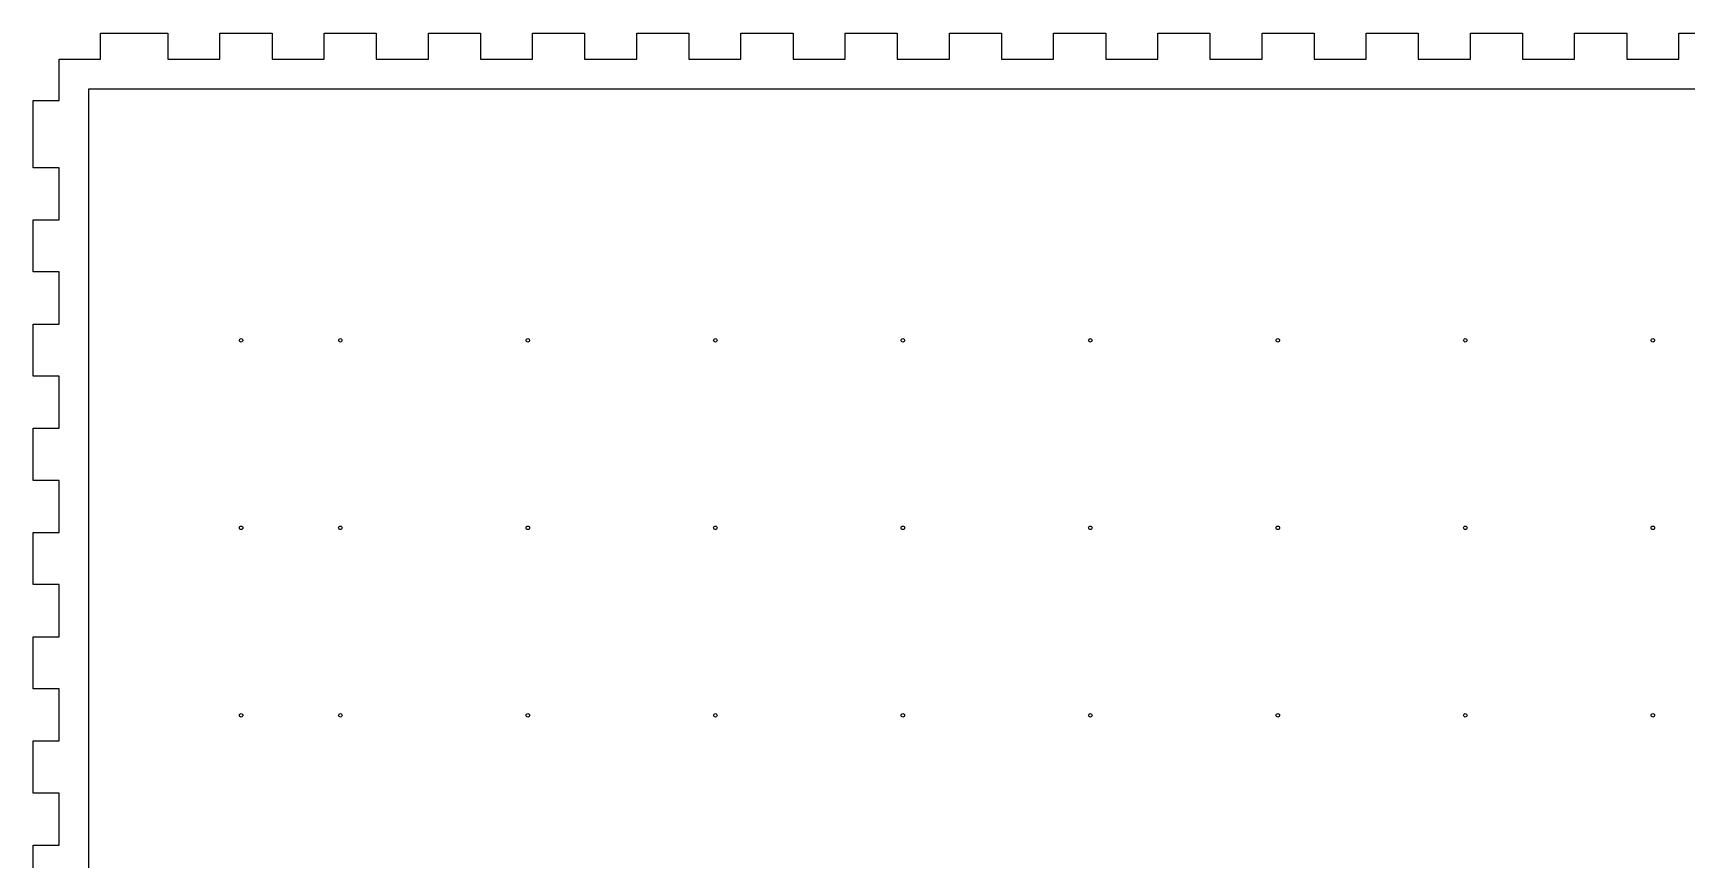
# Model space of a CAD drawing. Extents: x -1244 to 2756, y -1638 to 1362.
# Drawn here: x 685.1 to 1066, y -85.3 to 105.1 of the extents above; entities that cross this region are included whole.
import ezdxf

# ---------------------------------------------------------------- set-up
doc = ezdxf.new("R2010")
doc.units = 0
doc.layers.add('Layer_1', color=7, linetype='CONTINUOUS')

msp = doc.modelspace()

# ---------------------------------------------------------------- linework, layer by layer
at = {"layer": 'Layer_1', "color": 7}
msp.add_lwpolyline([(685.13864, -93.896235), (685.13864, -81.896231), (691.138628, -81.896231), (691.138628, -69.896227), (685.13864, -69.896227), (685.13864, -57.896222), (691.138628, -57.896222), (691.138628, -45.89619), (685.13864, -45.89619), (685.13864, -33.896186), (691.138628, -33.896186), (691.138628, -21.896182), (685.13864, -21.896182), (685.13864, -9.896177), (691.138628, -9.896177), (691.138628, 2.103827), (685.13864, 2.103827), (685.13864, 14.103859), (691.138628, 14.103859), (691.138628, 26.103858), (685.13864, 26.103858), (685.13864, 38.103862), (691.138628, 38.103862), (691.138628, 50.103866), (685.13864, 50.103866), (685.13864, 62.103868), (691.138628, 62.103868), (691.138628, 74.1039), (685.13864, 74.1039), (685.13864, 89.618898), (691.138628, 89.618898), (691.138628, 99.133907), (700.653638, 99.133907), (700.653638, 105.133923), (716.168663, 105.133923), (716.168663, 99.133907), (728.168668, 99.133907), (728.168668, 105.133923), (728.168668, 105.133923), (740.168672, 105.133923), (740.168672, 99.133907), (752.168704, 99.133907), (752.168704, 105.133923), (764.168708, 105.133923), (764.168708, 99.133907), (776.168713, 99.133907), (776.168713, 105.133923), (788.168717, 105.133923), (788.168717, 99.133907), (800.168721, 99.133907), (800.168721, 105.133923), (812.168754, 105.133923), (812.168754, 99.133907), (824.168758, 99.133907), (824.168758, 105.133923), (836.168762, 105.133923), (836.168762, 99.133907), (848.168766, 99.133907), (848.168766, 105.133923), (860.16877, 105.133923), (860.16877, 99.133907), (872.168803, 99.133907), (872.168803, 105.133923), (884.168807, 105.133923), (884.168807, 99.133907), (896.168811, 99.133907), (896.168811, 105.133923), (908.168816, 105.133923), (908.168816, 99.133907), (920.16882, 99.133907), (920.16882, 105.133923), (932.168852, 105.133923), (932.168852, 99.133907), (944.168856, 99.133907), (944.168856, 105.133923), (956.168861, 105.133923), (956.168861, 99.133907), (968.168865, 99.133907), (968.168865, 105.133923), (980.168869, 105.133923), (980.168869, 99.133907), (992.168902, 99.133907), (992.168902, 105.133923), (1004.168906, 105.133923), (1004.168906, 99.133907), (1016.16891, 99.133907), (1016.16891, 105.133923), (1028.168914, 105.133923), (1028.168914, 99.133907), (1040.168918, 99.133907), (1040.168918, 105.133923), (1052.168951, 105.133923), (1052.168951, 99.133907), (1064.168955, 99.133907), (1064.168955, 105.133923), (1076.168959, 105.133923)], dxfattribs=at)
for points in [[(698.002527, 92.270025), (1418.335351, 92.270025), (1418.335351, -628.062779), (698.002527, -628.062779), (698.002527, 92.270025)], [(733.446364, 34.363627), (733.446364, 34.363627)], [(756.306364, 34.363627), (756.306364, 34.363627)], [(756.306364, 34.363627), (756.306364, 34.363627)], [(799.486364, 34.363627), (799.486364, 34.363627)], [(842.666364, 34.363627), (842.666364, 34.363627)], [(885.846364, 34.363627), (885.846364, 34.363627)], [(929.026364, 34.363627), (929.026364, 34.363627)], [(972.206364, 34.363627), (972.206364, 34.363627)], [(1015.386364, 34.363627), (1015.386364, 34.363627)], [(1058.56628, 34.363627), (1058.56628, 34.363627)], [(733.446364, -8.816367), (733.446364, -8.816367)], [(756.306364, -8.816367), (756.306364, -8.816367)], [(756.306364, -8.816367), (756.306364, -8.816367)], [(799.486364, -8.816367), (799.486364, -8.816367)], [(842.666364, -8.816367), (842.666364, -8.816367)], [(885.846364, -8.816367), (885.846364, -8.816367)], [(929.026364, -8.816367), (929.026364, -8.816367)], [(972.206364, -8.816367), (972.206364, -8.816367)], [(1015.386364, -8.816367), (1015.386364, -8.816367)], [(1058.56628, -8.816367), (1058.56628, -8.816367)], [(733.446364, -51.996367), (733.446364, -51.996367)], [(756.306364, -51.996367), (756.306364, -51.996367)], [(756.306364, -51.996367), (756.306364, -51.996367)], [(799.486364, -51.996367), (799.486364, -51.996367)], [(842.666364, -51.996367), (842.666364, -51.996367)], [(885.846364, -51.996367), (885.846364, -51.996367)], [(929.026364, -51.996367), (929.026364, -51.996367)], [(972.206364, -51.996367), (972.206364, -51.996367)], [(1015.386364, -51.996367), (1015.386364, -51.996367)], [(1058.56628, -51.996367), (1058.56628, -51.996367)]]:
    msp.add_lwpolyline(points, close=True, dxfattribs=at)
for points in [[(732.651514, 34.363627), (732.651513, 34.469031), (732.693385, 34.570118), (732.767916, 34.64465)], [(732.767916, 34.082605), (732.693385, 34.157137), (732.651513, 34.258224), (732.651514, 34.363627)], [(732.767916, 34.64465), (732.842448, 34.719182), (732.943535, 34.761053), (733.048939, 34.761053)], [(733.048939, 34.761053), (733.154343, 34.761053), (733.25543, 34.719182), (733.329961, 34.64465)], [(733.329961, 34.64465), (733.404493, 34.570118), (733.446365, 34.469031), (733.446364, 34.363627)], [(733.446364, 34.363627), (733.446365, 34.258224), (733.404493, 34.157137), (733.329961, 34.082605)], [(755.511514, 34.363627), (755.511513, 34.469031), (755.553385, 34.570118), (755.627916, 34.64465)], [(755.511514, 34.363627), (755.511513, 34.469031), (755.553385, 34.570118), (755.627916, 34.64465)], [(755.627916, 34.082605), (755.553385, 34.157137), (755.511513, 34.258224), (755.511514, 34.363627)], [(755.627916, 34.082605), (755.553385, 34.157137), (755.511513, 34.258224), (755.511514, 34.363627)], [(755.627916, 34.64465), (755.702448, 34.719182), (755.803535, 34.761053), (755.908939, 34.761053)], [(755.627916, 34.64465), (755.702448, 34.719182), (755.803535, 34.761053), (755.908939, 34.761053)], [(755.908939, 34.761053), (756.014343, 34.761053), (756.11543, 34.719182), (756.189961, 34.64465)], [(755.908939, 34.761053), (756.014343, 34.761053), (756.11543, 34.719182), (756.189961, 34.64465)], [(756.189961, 34.64465), (756.264493, 34.570118), (756.306365, 34.469031), (756.306364, 34.363627)], [(756.189961, 34.64465), (756.264493, 34.570118), (756.306365, 34.469031), (756.306364, 34.363627)], [(756.306364, 34.363627), (756.306365, 34.258224), (756.264493, 34.157137), (756.189961, 34.082605)], [(756.306364, 34.363627), (756.306365, 34.258224), (756.264493, 34.157137), (756.189961, 34.082605)], [(798.691514, 34.363627), (798.691513, 34.469031), (798.733385, 34.570118), (798.807916, 34.64465)], [(798.807916, 34.082605), (798.733385, 34.157137), (798.691513, 34.258224), (798.691514, 34.363627)], [(798.807916, 34.64465), (798.882448, 34.719182), (798.983535, 34.761053), (799.088939, 34.761053)], [(799.088939, 34.761053), (799.194343, 34.761053), (799.29543, 34.719182), (799.369961, 34.64465)], [(799.369961, 34.64465), (799.444493, 34.570118), (799.486365, 34.469031), (799.486364, 34.363627)], [(799.486364, 34.363627), (799.486365, 34.258224), (799.444493, 34.157137), (799.369961, 34.082605)], [(841.871514, 34.363627), (841.871513, 34.469031), (841.913385, 34.570118), (841.987916, 34.64465)], [(841.987916, 34.082605), (841.913385, 34.157137), (841.871513, 34.258224), (841.871514, 34.363627)], [(841.987916, 34.64465), (842.062448, 34.719182), (842.163535, 34.761053), (842.268939, 34.761053)], [(842.268939, 34.761053), (842.374343, 34.761053), (842.47543, 34.719182), (842.549961, 34.64465)], [(842.549961, 34.64465), (842.624493, 34.570118), (842.666365, 34.469031), (842.666364, 34.363627)], [(842.666364, 34.363627), (842.666365, 34.258224), (842.624493, 34.157137), (842.549961, 34.082605)], [(885.051514, 34.363627), (885.051513, 34.469031), (885.093385, 34.570118), (885.167916, 34.64465)], [(885.167916, 34.082605), (885.093385, 34.157137), (885.051513, 34.258224), (885.051514, 34.363627)], [(885.167916, 34.64465), (885.242448, 34.719182), (885.343535, 34.761053), (885.448939, 34.761053)], [(885.448939, 34.761053), (885.554343, 34.761053), (885.65543, 34.719182), (885.729961, 34.64465)], [(885.729961, 34.64465), (885.804493, 34.570118), (885.846365, 34.469031), (885.846364, 34.363627)], [(885.846364, 34.363627), (885.846365, 34.258224), (885.804493, 34.157137), (885.729961, 34.082605)], [(928.231514, 34.363627), (928.231513, 34.469031), (928.273385, 34.570118), (928.347916, 34.64465)], [(928.347916, 34.082605), (928.273385, 34.157137), (928.231513, 34.258224), (928.231514, 34.363627)], [(928.347916, 34.64465), (928.422448, 34.719182), (928.523535, 34.761053), (928.628939, 34.761053)], [(928.628939, 34.761053), (928.734343, 34.761053), (928.83543, 34.719182), (928.909961, 34.64465)], [(928.909961, 34.64465), (928.984493, 34.570118), (929.026365, 34.469031), (929.026364, 34.363627)], [(929.026364, 34.363627), (929.026365, 34.258224), (928.984493, 34.157137), (928.909961, 34.082605)], [(971.411514, 34.363627), (971.411513, 34.469031), (971.453385, 34.570118), (971.527916, 34.64465)], [(971.527916, 34.082605), (971.453385, 34.157137), (971.411513, 34.258224), (971.411514, 34.363627)], [(971.527916, 34.64465), (971.602448, 34.719182), (971.703535, 34.761053), (971.808939, 34.761053)], [(971.808939, 34.761053), (971.914343, 34.761053), (972.01543, 34.719182), (972.089961, 34.64465)], [(972.089961, 34.64465), (972.164493, 34.570118), (972.206365, 34.469031), (972.206364, 34.363627)], [(972.206364, 34.363627), (972.206365, 34.258224), (972.164493, 34.157137), (972.089961, 34.082605)], [(1014.591514, 34.363627), (1014.591513, 34.469031), (1014.633385, 34.570118), (1014.707916, 34.64465)], [(1014.707916, 34.082605), (1014.633385, 34.157137), (1014.591513, 34.258224), (1014.591514, 34.363627)], [(1014.707916, 34.64465), (1014.782448, 34.719182), (1014.883535, 34.761053), (1014.988939, 34.761053)], [(1014.988939, 34.761053), (1015.094343, 34.761053), (1015.19543, 34.719182), (1015.269961, 34.64465)], [(1015.269961, 34.64465), (1015.344493, 34.570118), (1015.386365, 34.469031), (1015.386364, 34.363627)], [(1015.386364, 34.363627), (1015.386365, 34.258224), (1015.344493, 34.157137), (1015.269961, 34.082605)], [(1057.771429, 34.363627), (1057.771429, 34.469031), (1057.8133, 34.570118), (1057.887832, 34.64465)], [(1057.887832, 34.082605), (1057.8133, 34.157137), (1057.771429, 34.258224), (1057.771429, 34.363627)], [(1057.887832, 34.64465), (1057.962364, 34.719182), (1058.06345, 34.761053), (1058.168854, 34.761053)], [(1058.168854, 34.761053), (1058.274258, 34.761053), (1058.375345, 34.719182), (1058.449877, 34.64465)], [(1058.449877, 34.64465), (1058.524408, 34.570118), (1058.56628, 34.469031), (1058.56628, 34.363627)], [(1058.56628, 34.363627), (1058.56628, 34.258224), (1058.524408, 34.157137), (1058.449877, 34.082605)], [(733.048939, 33.966202), (732.943535, 33.966202), (732.842448, 34.008073), (732.767916, 34.082605)], [(733.329961, 34.082605), (733.25543, 34.008073), (733.154343, 33.966202), (733.048939, 33.966202)], [(755.908939, 33.966202), (755.803535, 33.966202), (755.702448, 34.008073), (755.627916, 34.082605)], [(755.908939, 33.966202), (755.803535, 33.966202), (755.702448, 34.008073), (755.627916, 34.082605)], [(756.189961, 34.082605), (756.11543, 34.008073), (756.014343, 33.966202), (755.908939, 33.966202)], [(756.189961, 34.082605), (756.11543, 34.008073), (756.014343, 33.966202), (755.908939, 33.966202)], [(799.088939, 33.966202), (798.983535, 33.966202), (798.882448, 34.008073), (798.807916, 34.082605)], [(799.369961, 34.082605), (799.29543, 34.008073), (799.194343, 33.966202), (799.088939, 33.966202)], [(842.268939, 33.966202), (842.163535, 33.966202), (842.062448, 34.008073), (841.987916, 34.082605)], [(842.549961, 34.082605), (842.47543, 34.008073), (842.374343, 33.966202), (842.268939, 33.966202)], [(885.448939, 33.966202), (885.343535, 33.966202), (885.242448, 34.008073), (885.167916, 34.082605)], [(885.729961, 34.082605), (885.65543, 34.008073), (885.554343, 33.966202), (885.448939, 33.966202)], [(928.628939, 33.966202), (928.523535, 33.966202), (928.422448, 34.008073), (928.347916, 34.082605)], [(928.909961, 34.082605), (928.83543, 34.008073), (928.734343, 33.966202), (928.628939, 33.966202)], [(971.808939, 33.966202), (971.703535, 33.966202), (971.602448, 34.008073), (971.527916, 34.082605)], [(972.089961, 34.082605), (972.01543, 34.008073), (971.914343, 33.966202), (971.808939, 33.966202)], [(1014.988939, 33.966202), (1014.883535, 33.966202), (1014.782448, 34.008073), (1014.707916, 34.082605)], [(1015.269961, 34.082605), (1015.19543, 34.008073), (1015.094343, 33.966202), (1014.988939, 33.966202)], [(1058.168854, 33.966202), (1058.06345, 33.966202), (1057.962364, 34.008073), (1057.887832, 34.082605)], [(1058.449877, 34.082605), (1058.375345, 34.008073), (1058.274258, 33.966202), (1058.168854, 33.966202)], [(732.651514, -8.816367), (732.651513, -8.710963), (732.693385, -8.609876), (732.767916, -8.535344)], [(732.767916, -9.097389), (732.693385, -9.022858), (732.651513, -8.921771), (732.651514, -8.816367)], [(732.767916, -8.535344), (732.842448, -8.460813), (732.943535, -8.418941), (733.048939, -8.418942)], [(733.048939, -9.213792), (732.943535, -9.213793), (732.842448, -9.171921), (732.767916, -9.097389)], [(733.048939, -8.418942), (733.154343, -8.418941), (733.25543, -8.460813), (733.329961, -8.535344)], [(733.329961, -9.097389), (733.25543, -9.171921), (733.154343, -9.213793), (733.048939, -9.213792)], [(733.329961, -8.535344), (733.404493, -8.609876), (733.446365, -8.710963), (733.446364, -8.816367)], [(733.446364, -8.816367), (733.446365, -8.921771), (733.404493, -9.022858), (733.329961, -9.097389)], [(755.511514, -8.816367), (755.511513, -8.710963), (755.553385, -8.609876), (755.627916, -8.535344)], [(755.511514, -8.816367), (755.511513, -8.710963), (755.553385, -8.609876), (755.627916, -8.535344)], [(755.627916, -9.097389), (755.553385, -9.022858), (755.511513, -8.921771), (755.511514, -8.816367)], [(755.627916, -9.097389), (755.553385, -9.022858), (755.511513, -8.921771), (755.511514, -8.816367)], [(755.627916, -8.535344), (755.702448, -8.460813), (755.803535, -8.418941), (755.908939, -8.418942)], [(755.627916, -8.535344), (755.702448, -8.460813), (755.803535, -8.418941), (755.908939, -8.418942)], [(755.908939, -9.213792), (755.803535, -9.213793), (755.702448, -9.171921), (755.627916, -9.097389)], [(755.908939, -9.213792), (755.803535, -9.213793), (755.702448, -9.171921), (755.627916, -9.097389)], [(755.908939, -8.418942), (756.014343, -8.418941), (756.11543, -8.460813), (756.189961, -8.535344)], [(755.908939, -8.418942), (756.014343, -8.418941), (756.11543, -8.460813), (756.189961, -8.535344)], [(756.189961, -9.097389), (756.11543, -9.171921), (756.014343, -9.213793), (755.908939, -9.213792)], [(756.189961, -9.097389), (756.11543, -9.171921), (756.014343, -9.213793), (755.908939, -9.213792)], [(756.189961, -8.535344), (756.264493, -8.609876), (756.306365, -8.710963), (756.306364, -8.816367)], [(756.189961, -8.535344), (756.264493, -8.609876), (756.306365, -8.710963), (756.306364, -8.816367)], [(756.306364, -8.816367), (756.306365, -8.921771), (756.264493, -9.022858), (756.189961, -9.097389)], [(756.306364, -8.816367), (756.306365, -8.921771), (756.264493, -9.022858), (756.189961, -9.097389)], [(798.691514, -8.816367), (798.691513, -8.710963), (798.733385, -8.609876), (798.807916, -8.535344)], [(798.807916, -9.097389), (798.733385, -9.022858), (798.691513, -8.921771), (798.691514, -8.816367)], [(798.807916, -8.535344), (798.882448, -8.460813), (798.983535, -8.418941), (799.088939, -8.418942)], [(799.088939, -9.213792), (798.983535, -9.213793), (798.882448, -9.171921), (798.807916, -9.097389)], [(799.088939, -8.418942), (799.194343, -8.418941), (799.29543, -8.460813), (799.369961, -8.535344)], [(799.369961, -9.097389), (799.29543, -9.171921), (799.194343, -9.213793), (799.088939, -9.213792)], [(799.369961, -8.535344), (799.444493, -8.609876), (799.486365, -8.710963), (799.486364, -8.816367)], [(799.486364, -8.816367), (799.486365, -8.921771), (799.444493, -9.022858), (799.369961, -9.097389)], [(841.871514, -8.816367), (841.871513, -8.710963), (841.913385, -8.609876), (841.987916, -8.535344)], [(841.987916, -9.097389), (841.913385, -9.022858), (841.871513, -8.921771), (841.871514, -8.816367)], [(841.987916, -8.535344), (842.062448, -8.460813), (842.163535, -8.418941), (842.268939, -8.418942)], [(842.268939, -9.213792), (842.163535, -9.213793), (842.062448, -9.171921), (841.987916, -9.097389)], [(842.268939, -8.418942), (842.374343, -8.418941), (842.47543, -8.460813), (842.549961, -8.535344)], [(842.549961, -9.097389), (842.47543, -9.171921), (842.374343, -9.213793), (842.268939, -9.213792)], [(842.549961, -8.535344), (842.624493, -8.609876), (842.666365, -8.710963), (842.666364, -8.816367)], [(842.666364, -8.816367), (842.666365, -8.921771), (842.624493, -9.022858), (842.549961, -9.097389)], [(885.051514, -8.816367), (885.051513, -8.710963), (885.093385, -8.609876), (885.167916, -8.535344)], [(885.167916, -9.097389), (885.093385, -9.022858), (885.051513, -8.921771), (885.051514, -8.816367)], [(885.167916, -8.535344), (885.242448, -8.460813), (885.343535, -8.418941), (885.448939, -8.418942)], [(885.448939, -9.213792), (885.343535, -9.213793), (885.242448, -9.171921), (885.167916, -9.097389)], [(885.448939, -8.418942), (885.554343, -8.418941), (885.65543, -8.460813), (885.729961, -8.535344)], [(885.729961, -9.097389), (885.65543, -9.171921), (885.554343, -9.213793), (885.448939, -9.213792)], [(885.729961, -8.535344), (885.804493, -8.609876), (885.846365, -8.710963), (885.846364, -8.816367)], [(885.846364, -8.816367), (885.846365, -8.921771), (885.804493, -9.022858), (885.729961, -9.097389)], [(928.231514, -8.816367), (928.231513, -8.710963), (928.273385, -8.609876), (928.347916, -8.535344)], [(928.347916, -9.097389), (928.273385, -9.022858), (928.231513, -8.921771), (928.231514, -8.816367)], [(928.347916, -8.535344), (928.422448, -8.460813), (928.523535, -8.418941), (928.628939, -8.418942)], [(928.628939, -9.213792), (928.523535, -9.213793), (928.422448, -9.171921), (928.347916, -9.097389)], [(928.628939, -8.418942), (928.734343, -8.418941), (928.83543, -8.460813), (928.909961, -8.535344)], [(928.909961, -9.097389), (928.83543, -9.171921), (928.734343, -9.213793), (928.628939, -9.213792)], [(928.909961, -8.535344), (928.984493, -8.609876), (929.026365, -8.710963), (929.026364, -8.816367)], [(929.026364, -8.816367), (929.026365, -8.921771), (928.984493, -9.022858), (928.909961, -9.097389)], [(971.411514, -8.816367), (971.411513, -8.710963), (971.453385, -8.609876), (971.527916, -8.535344)], [(971.527916, -9.097389), (971.453385, -9.022858), (971.411513, -8.921771), (971.411514, -8.816367)], [(971.527916, -8.535344), (971.602448, -8.460813), (971.703535, -8.418941), (971.808939, -8.418942)], [(971.808939, -9.213792), (971.703535, -9.213793), (971.602448, -9.171921), (971.527916, -9.097389)], [(971.808939, -8.418942), (971.914343, -8.418941), (972.01543, -8.460813), (972.089961, -8.535344)], [(972.089961, -9.097389), (972.01543, -9.171921), (971.914343, -9.213793), (971.808939, -9.213792)], [(972.089961, -8.535344), (972.164493, -8.609876), (972.206365, -8.710963), (972.206364, -8.816367)], [(972.206364, -8.816367), (972.206365, -8.921771), (972.164493, -9.022858), (972.089961, -9.097389)], [(1014.591514, -8.816367), (1014.591513, -8.710963), (1014.633385, -8.609876), (1014.707916, -8.535344)], [(1014.707916, -9.097389), (1014.633385, -9.022858), (1014.591513, -8.921771), (1014.591514, -8.816367)], [(1014.707916, -8.535344), (1014.782448, -8.460813), (1014.883535, -8.418941), (1014.988939, -8.418942)], [(1014.988939, -9.213792), (1014.883535, -9.213793), (1014.782448, -9.171921), (1014.707916, -9.097389)], [(1014.988939, -8.418942), (1015.094343, -8.418941), (1015.19543, -8.460813), (1015.269961, -8.535344)], [(1015.269961, -9.097389), (1015.19543, -9.171921), (1015.094343, -9.213793), (1014.988939, -9.213792)], [(1015.269961, -8.535344), (1015.344493, -8.609876), (1015.386365, -8.710963), (1015.386364, -8.816367)], [(1015.386364, -8.816367), (1015.386365, -8.921771), (1015.344493, -9.022858), (1015.269961, -9.097389)], [(1057.771429, -8.816367), (1057.771429, -8.710963), (1057.8133, -8.609876), (1057.887832, -8.535344)], [(1057.887832, -9.097389), (1057.8133, -9.022858), (1057.771429, -8.921771), (1057.771429, -8.816367)], [(1057.887832, -8.535344), (1057.962364, -8.460813), (1058.06345, -8.418941), (1058.168854, -8.418942)], [(1058.168854, -9.213792), (1058.06345, -9.213793), (1057.962364, -9.171921), (1057.887832, -9.097389)], [(1058.168854, -8.418942), (1058.274258, -8.418941), (1058.375345, -8.460813), (1058.449877, -8.535344)], [(1058.449877, -9.097389), (1058.375345, -9.171921), (1058.274258, -9.213793), (1058.168854, -9.213792)], [(1058.449877, -8.535344), (1058.524408, -8.609876), (1058.56628, -8.710963), (1058.56628, -8.816367)], [(1058.56628, -8.816367), (1058.56628, -8.921771), (1058.524408, -9.022858), (1058.449877, -9.097389)], [(732.651514, -51.996367), (732.651513, -51.890963), (732.693385, -51.789876), (732.767916, -51.715344)], [(732.767916, -52.277389), (732.693385, -52.202858), (732.651513, -52.101771), (732.651514, -51.996367)], [(732.767916, -51.715344), (732.842448, -51.640813), (732.943535, -51.598941), (733.048939, -51.598942)], [(733.048939, -52.393792), (732.943535, -52.393793), (732.842448, -52.351921), (732.767916, -52.277389)], [(733.048939, -51.598942), (733.154343, -51.598941), (733.25543, -51.640813), (733.329961, -51.715344)], [(733.329961, -52.277389), (733.25543, -52.351921), (733.154343, -52.393793), (733.048939, -52.393792)], [(733.329961, -51.715344), (733.404493, -51.789876), (733.446365, -51.890963), (733.446364, -51.996367)], [(733.446364, -51.996367), (733.446365, -52.101771), (733.404493, -52.202858), (733.329961, -52.277389)], [(755.511514, -51.996367), (755.511513, -51.890963), (755.553385, -51.789876), (755.627916, -51.715344)], [(755.511514, -51.996367), (755.511513, -51.890963), (755.553385, -51.789876), (755.627916, -51.715344)], [(755.627916, -52.277389), (755.553385, -52.202858), (755.511513, -52.101771), (755.511514, -51.996367)], [(755.627916, -52.277389), (755.553385, -52.202858), (755.511513, -52.101771), (755.511514, -51.996367)], [(755.627916, -51.715344), (755.702448, -51.640813), (755.803535, -51.598941), (755.908939, -51.598942)], [(755.627916, -51.715344), (755.702448, -51.640813), (755.803535, -51.598941), (755.908939, -51.598942)], [(755.908939, -52.393792), (755.803535, -52.393793), (755.702448, -52.351921), (755.627916, -52.277389)], [(755.908939, -52.393792), (755.803535, -52.393793), (755.702448, -52.351921), (755.627916, -52.277389)], [(755.908939, -51.598942), (756.014343, -51.598941), (756.11543, -51.640813), (756.189961, -51.715344)], [(755.908939, -51.598942), (756.014343, -51.598941), (756.11543, -51.640813), (756.189961, -51.715344)], [(756.189961, -52.277389), (756.11543, -52.351921), (756.014343, -52.393793), (755.908939, -52.393792)], [(756.189961, -52.277389), (756.11543, -52.351921), (756.014343, -52.393793), (755.908939, -52.393792)], [(756.189961, -51.715344), (756.264493, -51.789876), (756.306365, -51.890963), (756.306364, -51.996367)], [(756.189961, -51.715344), (756.264493, -51.789876), (756.306365, -51.890963), (756.306364, -51.996367)], [(756.306364, -51.996367), (756.306365, -52.101771), (756.264493, -52.202858), (756.189961, -52.277389)], [(756.306364, -51.996367), (756.306365, -52.101771), (756.264493, -52.202858), (756.189961, -52.277389)], [(798.691514, -51.996367), (798.691513, -51.890963), (798.733385, -51.789876), (798.807916, -51.715344)], [(798.807916, -52.277389), (798.733385, -52.202858), (798.691513, -52.101771), (798.691514, -51.996367)], [(798.807916, -51.715344), (798.882448, -51.640813), (798.983535, -51.598941), (799.088939, -51.598942)], [(799.088939, -52.393792), (798.983535, -52.393793), (798.882448, -52.351921), (798.807916, -52.277389)], [(799.088939, -51.598942), (799.194343, -51.598941), (799.29543, -51.640813), (799.369961, -51.715344)], [(799.369961, -52.277389), (799.29543, -52.351921), (799.194343, -52.393793), (799.088939, -52.393792)], [(799.369961, -51.715344), (799.444493, -51.789876), (799.486365, -51.890963), (799.486364, -51.996367)], [(799.486364, -51.996367), (799.486365, -52.101771), (799.444493, -52.202858), (799.369961, -52.277389)], [(841.871514, -51.996367), (841.871513, -51.890963), (841.913385, -51.789876), (841.987916, -51.715344)], [(841.987916, -52.277389), (841.913385, -52.202858), (841.871513, -52.101771), (841.871514, -51.996367)], [(841.987916, -51.715344), (842.062448, -51.640813), (842.163535, -51.598941), (842.268939, -51.598942)], [(842.268939, -52.393792), (842.163535, -52.393793), (842.062448, -52.351921), (841.987916, -52.277389)], [(842.268939, -51.598942), (842.374343, -51.598941), (842.47543, -51.640813), (842.549961, -51.715344)], [(842.549961, -52.277389), (842.47543, -52.351921), (842.374343, -52.393793), (842.268939, -52.393792)], [(842.549961, -51.715344), (842.624493, -51.789876), (842.666365, -51.890963), (842.666364, -51.996367)], [(842.666364, -51.996367), (842.666365, -52.101771), (842.624493, -52.202858), (842.549961, -52.277389)], [(885.051514, -51.996367), (885.051513, -51.890963), (885.093385, -51.789876), (885.167916, -51.715344)], [(885.167916, -52.277389), (885.093385, -52.202858), (885.051513, -52.101771), (885.051514, -51.996367)], [(885.167916, -51.715344), (885.242448, -51.640813), (885.343535, -51.598941), (885.448939, -51.598942)], [(885.448939, -52.393792), (885.343535, -52.393793), (885.242448, -52.351921), (885.167916, -52.277389)], [(885.448939, -51.598942), (885.554343, -51.598941), (885.65543, -51.640813), (885.729961, -51.715344)], [(885.729961, -52.277389), (885.65543, -52.351921), (885.554343, -52.393793), (885.448939, -52.393792)], [(885.729961, -51.715344), (885.804493, -51.789876), (885.846365, -51.890963), (885.846364, -51.996367)], [(885.846364, -51.996367), (885.846365, -52.101771), (885.804493, -52.202858), (885.729961, -52.277389)], [(928.231514, -51.996367), (928.231513, -51.890963), (928.273385, -51.789876), (928.347916, -51.715344)], [(928.347916, -52.277389), (928.273385, -52.202858), (928.231513, -52.101771), (928.231514, -51.996367)], [(928.347916, -51.715344), (928.422448, -51.640813), (928.523535, -51.598941), (928.628939, -51.598942)], [(928.628939, -52.393792), (928.523535, -52.393793), (928.422448, -52.351921), (928.347916, -52.277389)], [(928.628939, -51.598942), (928.734343, -51.598941), (928.83543, -51.640813), (928.909961, -51.715344)], [(928.909961, -52.277389), (928.83543, -52.351921), (928.734343, -52.393793), (928.628939, -52.393792)], [(928.909961, -51.715344), (928.984493, -51.789876), (929.026365, -51.890963), (929.026364, -51.996367)], [(929.026364, -51.996367), (929.026365, -52.101771), (928.984493, -52.202858), (928.909961, -52.277389)], [(971.411514, -51.996367), (971.411513, -51.890963), (971.453385, -51.789876), (971.527916, -51.715344)], [(971.527916, -52.277389), (971.453385, -52.202858), (971.411513, -52.101771), (971.411514, -51.996367)], [(971.527916, -51.715344), (971.602448, -51.640813), (971.703535, -51.598941), (971.808939, -51.598942)], [(971.808939, -52.393792), (971.703535, -52.393793), (971.602448, -52.351921), (971.527916, -52.277389)], [(971.808939, -51.598942), (971.914343, -51.598941), (972.01543, -51.640813), (972.089961, -51.715344)], [(972.089961, -52.277389), (972.01543, -52.351921), (971.914343, -52.393793), (971.808939, -52.393792)], [(972.089961, -51.715344), (972.164493, -51.789876), (972.206365, -51.890963), (972.206364, -51.996367)], [(972.206364, -51.996367), (972.206365, -52.101771), (972.164493, -52.202858), (972.089961, -52.277389)], [(1014.591514, -51.996367), (1014.591513, -51.890963), (1014.633385, -51.789876), (1014.707916, -51.715344)], [(1014.707916, -52.277389), (1014.633385, -52.202858), (1014.591513, -52.101771), (1014.591514, -51.996367)], [(1014.707916, -51.715344), (1014.782448, -51.640813), (1014.883535, -51.598941), (1014.988939, -51.598942)], [(1014.988939, -52.393792), (1014.883535, -52.393793), (1014.782448, -52.351921), (1014.707916, -52.277389)], [(1014.988939, -51.598942), (1015.094343, -51.598941), (1015.19543, -51.640813), (1015.269961, -51.715344)], [(1015.269961, -52.277389), (1015.19543, -52.351921), (1015.094343, -52.393793), (1014.988939, -52.393792)], [(1015.269961, -51.715344), (1015.344493, -51.789876), (1015.386365, -51.890963), (1015.386364, -51.996367)], [(1015.386364, -51.996367), (1015.386365, -52.101771), (1015.344493, -52.202858), (1015.269961, -52.277389)], [(1057.771429, -51.996367), (1057.771429, -51.890963), (1057.8133, -51.789876), (1057.887832, -51.715344)], [(1057.887832, -52.277389), (1057.8133, -52.202858), (1057.771429, -52.101771), (1057.771429, -51.996367)], [(1057.887832, -51.715344), (1057.962364, -51.640813), (1058.06345, -51.598941), (1058.168854, -51.598942)], [(1058.168854, -52.393792), (1058.06345, -52.393793), (1057.962364, -52.351921), (1057.887832, -52.277389)], [(1058.168854, -51.598942), (1058.274258, -51.598941), (1058.375345, -51.640813), (1058.449877, -51.715344)], [(1058.449877, -52.277389), (1058.375345, -52.351921), (1058.274258, -52.393793), (1058.168854, -52.393792)], [(1058.449877, -51.715344), (1058.524408, -51.789876), (1058.56628, -51.890963), (1058.56628, -51.996367)], [(1058.56628, -51.996367), (1058.56628, -52.101771), (1058.524408, -52.202858), (1058.449877, -52.277389)]]:
    msp.add_open_spline(points, degree=3, dxfattribs=at)

doc.saveas('drawing.dxf')
